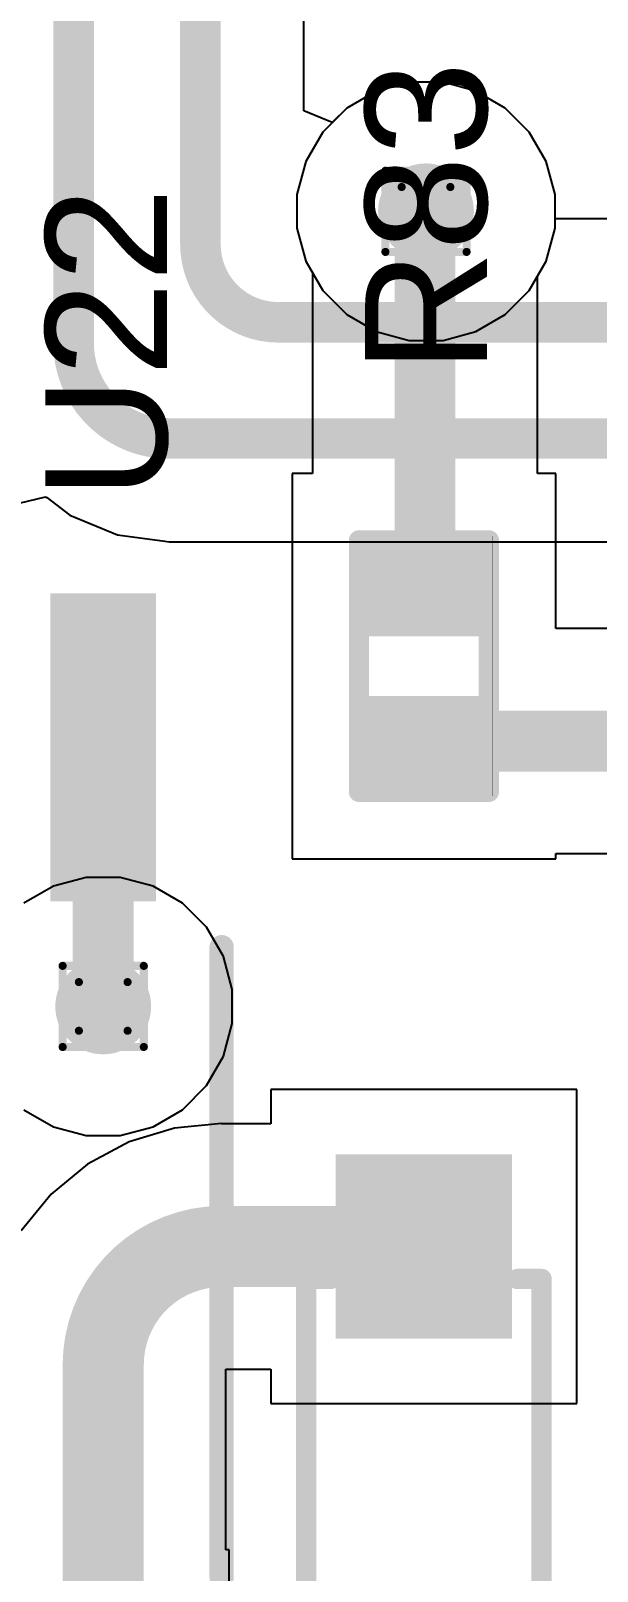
# Model space of a CAD drawing. Header units: inches. Extents: x -5 to 230, y -4 to 159.
# Drawn here: x 41.11 to 44.66, y 9.93 to 19.57 of the extents above; entities that cross this region are included whole.
import ezdxf

# ---------------------------------------------------------------- set-up
doc = ezdxf.new("R2010")
doc.units = ezdxf.units.IN
for name, color, linetype in [('Bottom Layer', 5, 'Continuous'), ('Drill Drawing', 1, 'Continuous'), ('Layer 1', 16, 'Continuous'), ('Layer 2', 76, 'Continuous'), ('Top Layer', 1, 'Continuous'), ('Top Overlay', 2, 'Continuous'), ('Top Paste', 8, 'Continuous'), ('Top Solder', 216, 'Continuous'), ('Via Holes', 16, 'Continuous')]:
    doc.layers.add(name, color=color, linetype=linetype)
doc.styles.add('Arial', font='', dxfattribs={"height": 0.2})
doc.styles.get('Arial').set_extended_font_data('Arial')

# ---------------------------------------------------------------- blocks, each defined once
blk = doc.blocks.new('SOIC_4_175____54')
at = {"layer": 'Top Layer'}
for points in [[(-2.31, 0.915), (-2.31, 0.355), (-4.137, 0.355), (-4.137, 0.915)], [(4.137, 0.915), (4.137, 0.355), (2.31, 0.355), (2.31, 0.915)], [(-2.31, -0.355), (-2.31, -0.915), (-4.137, -0.915), (-4.137, -0.355)], [(4.137, -0.355), (4.137, -0.915), (2.31, -0.915), (2.31, -0.355)]]:
    blk.add_hatch(color=1, dxfattribs=at).paths.add_polyline_path(points)
at = {"layer": 'Top Paste'}
for points in [[(-2.31, 0.915), (-2.31, 0.355), (-4.137, 0.355), (-4.137, 0.915)], [(4.137, 0.915), (4.137, 0.355), (2.31, 0.355), (2.31, 0.915)], [(-2.31, -0.355), (-2.31, -0.915), (-4.137, -0.915), (-4.137, -0.355)], [(4.137, -0.355), (4.137, -0.915), (2.31, -0.915), (2.31, -0.355)]]:
    blk.add_hatch(color=8, dxfattribs=at).paths.add_polyline_path(points)
at = {"layer": 'Top Solder'}
for points in [[(-2.2592, 0.9658), (-2.2592, 0.3042), (-4.1878, 0.3042), (-4.1878, 0.9658)], [(4.1878, 0.9658), (4.1878, 0.3042), (2.2592, 0.3042), (2.2592, 0.9658)], [(-2.2592, -0.3042), (-2.2592, -0.9658), (-4.1878, -0.9658), (-4.1878, -0.3042)], [(4.1878, -0.3042), (4.1878, -0.9658), (2.2592, -0.9658), (2.2592, -0.3042)]]:
    blk.add_hatch(color=216, dxfattribs=at).paths.add_polyline_path(points)
at = {"layer": 'Top Overlay'}
for points in [[(-1.9714, 1.3762, 0.1524, 0.1524, 0), (1.9714, 1.3762, 0.1524, 0.1524, 0)], [(-4.4681, 0.7874, 0.254, 0.254, 0), (-4.4681, 0.5334, 0.254, 0.254, 0)], [(-4.4681, 0.7874, 0.254, 0.254, 0), (-4.3411, 0.6604, 0.254, 0.254, 0)], [(-4.3411, 0.6604, 0.254, 0.254, 0), (-4.4681, 0.5334, 0.254, 0.254, 0)], [(-1.9714, -1.3762, 0.1524, 0.1524, 0), (1.9714, -1.3762, 0.1524, 0.1524, 0)]]:
    blk.add_lwpolyline(points, format="xyseb", dxfattribs=at)
for points in [[(-2.0095, 1.3762, 0.0762, 0.0762, 1), (-1.9333, 1.3762, 0.0762, 0.0762, 1)], [(1.9333, 1.3762, 0.0762, 0.0762, 1), (2.0095, 1.3762, 0.0762, 0.0762, 1)], [(-4.5316, 0.7874, 0.127, 0.127, 1), (-4.4046, 0.7874, 0.127, 0.127, 1)], [(-4.5316, 0.7874, 0.127, 0.127, 1), (-4.4046, 0.7874, 0.127, 0.127, 1)], [(-4.4046, 0.6604, 0.127, 0.127, 1), (-4.2776, 0.6604, 0.127, 0.127, 1)], [(-4.4046, 0.6604, 0.127, 0.127, 1), (-4.2776, 0.6604, 0.127, 0.127, 1)], [(-4.5316, 0.5334, 0.127, 0.127, 1), (-4.4046, 0.5334, 0.127, 0.127, 1)], [(-4.5316, 0.5334, 0.127, 0.127, 1), (-4.4046, 0.5334, 0.127, 0.127, 1)], [(-2.0095, -1.3762, 0.0762, 0.0762, 1), (-1.9333, -1.3762, 0.0762, 0.0762, 1)], [(1.9333, -1.3762, 0.0762, 0.0762, 1), (2.0095, -1.3762, 0.0762, 0.0762, 1)]]:
    blk.add_lwpolyline(points, format="xyseb", close=True, dxfattribs=at)
blk = doc.blocks.new('R___0402_97')
at = {"layer": 'Top Layer'}
for points in [[(-0.6985, -0.3175), (-0.6985, 0.3175), (-0.2413, 0.3175), (-0.2413, -0.3175)], [(0.2413, -0.3175), (0.2413, 0.3175), (0.6985, 0.3175), (0.6985, -0.3175)]]:
    blk.add_hatch(color=1, dxfattribs=at).paths.add_polyline_path(points)
at = {"layer": 'Top Paste'}
for points in [[(-0.6985, -0.3175), (-0.6985, 0.3175), (-0.2413, 0.3175), (-0.2413, -0.3175)], [(0.2413, -0.3175), (0.2413, 0.3175), (0.6985, 0.3175), (0.6985, -0.3175)]]:
    blk.add_hatch(color=8, dxfattribs=at).paths.add_polyline_path(points)
at = {"layer": 'Top Solder'}
for points in [[(-0.7535, -0.3725), (-0.7535, 0.3725), (-0.1863, 0.3725), (-0.1863, -0.3725)], [(0.1863, -0.3725), (0.1863, 0.3725), (0.7535, 0.3725), (0.7535, -0.3725)]]:
    blk.add_hatch(color=216, dxfattribs=at).paths.add_polyline_path(points)
at = {"layer": 'Top Overlay'}
for points in [[(-0.7874, 0.4064, 0.127, 0.127, 0), (-0.7874, -0.4064, 0.127, 0.127, 0)], [(-0.7874, 0.4064, 0.127, 0.127, 0), (0.7874, 0.4064, 0.127, 0.127, 0)], [(0.7874, 0.4064, 0.127, 0.127, 0), (0.7874, -0.4064, 0.127, 0.127, 0)], [(-0.7874, -0.4064, 0.127, 0.127, 0), (0.7874, -0.4064, 0.127, 0.127, 0)], [(-0.8128, -0.4318, 0.00323, 0.00323, 0), (0.8128, -0.4318, 0.00323, 0.00323, 0)]]:
    blk.add_lwpolyline(points, format="xyseb", dxfattribs=at)
for points in [[(-0.8191, 0.4064, 0.0635, 0.0635, 1), (-0.7556, 0.4064, 0.0635, 0.0635, 1)], [(-0.8191, 0.4064, 0.0635, 0.0635, 1), (-0.7556, 0.4064, 0.0635, 0.0635, 1)], [(0.7556, 0.4064, 0.0635, 0.0635, 1), (0.8191, 0.4064, 0.0635, 0.0635, 1)], [(0.7556, 0.4064, 0.0635, 0.0635, 1), (0.8191, 0.4064, 0.0635, 0.0635, 1)], [(-0.8191, -0.4064, 0.0635, 0.0635, 1), (-0.7556, -0.4064, 0.0635, 0.0635, 1)], [(-0.8191, -0.4064, 0.0635, 0.0635, 1), (-0.7556, -0.4064, 0.0635, 0.0635, 1)], [(0.7556, -0.4064, 0.0635, 0.0635, 1), (0.8191, -0.4064, 0.0635, 0.0635, 1)], [(0.7556, -0.4064, 0.0635, 0.0635, 1), (0.8191, -0.4064, 0.0635, 0.0635, 1)], [(-0.8136, -0.4318, 0.00161, 0.00161, 1), (-0.812, -0.4318, 0.00161, 0.00161, 1)], [(0.812, -0.4318, 0.00161, 0.00161, 1), (0.8136, -0.4318, 0.00161, 0.00161, 1)]]:
    blk.add_lwpolyline(points, format="xyseb", close=True, dxfattribs=at)
blk = doc.blocks.new('SOD_123_197')
at = {"layer": 'Top Layer'}
for points in [[(-1.1, 0.45), (-1.1, -0.45), (-2.05, -0.45), (-2.05, 0.45)], [(2.05, 0.45), (2.05, -0.45), (1.1, -0.45), (1.1, 0.45)]]:
    blk.add_hatch(color=1, dxfattribs=at).paths.add_polyline_path(points)
at = {"layer": 'Top Overlay'}
for points in [[(0.9652, 0.508), (2.8194, 0.508), (2.8194, 0.8), (0.9652, 0.8)], [(2.1198, -0.7874), (2.8194, -0.7874), (2.8194, 0.7874), (2.1198, 0.7874)], [(0.9652, -0.8), (2.8194, -0.8), (2.8194, -0.508), (0.9652, -0.508)]]:
    blk.add_hatch(color=2, dxfattribs=at).paths.add_polyline_path(points)
at = {"layer": 'Top Paste'}
for points in [[(-1.1, 0.45), (-1.1, -0.45), (-2.05, -0.45), (-2.05, 0.45)], [(2.05, 0.45), (2.05, -0.45), (1.1, -0.45), (1.1, 0.45)]]:
    blk.add_hatch(color=8, dxfattribs=at).paths.add_polyline_path(points)
at = {"layer": 'Top Solder'}
for points in [[(-0.9984, 0.5516), (-0.9984, -0.5516), (-2.1516, -0.5516), (-2.1516, 0.5516)], [(2.1516, 0.5516), (2.1516, -0.5516), (0.9984, -0.5516), (0.9984, 0.5516)]]:
    blk.add_hatch(color=216, dxfattribs=at).paths.add_polyline_path(points)
at = {"layer": 'Top Overlay'}
for points in [[(-1.3716, 0.5842, 0.127, 0.127, 0), (-1.3716, 0.7366, 0.127, 0.127, 0)], [(0.9652, 0.7366, 0.127, 0.127, 0), (-1.3716, 0.7366, 0.127, 0.127, 0)], [(-1.3716, -0.7366, 0.127, 0.127, 0), (-1.3716, -0.5842, 0.127, 0.127, 0)], [(0.9652, -0.7366, 0.127, 0.127, 0), (-1.3716, -0.7366, 0.127, 0.127, 0)]]:
    blk.add_lwpolyline(points, format="xyseb", dxfattribs=at)
for points in [[(-1.4033, 0.7366, 0.0635, 0.0635, 1), (-1.3398, 0.7366, 0.0635, 0.0635, 1)], [(-1.4033, 0.7366, 0.0635, 0.0635, 1), (-1.3398, 0.7366, 0.0635, 0.0635, 1)], [(0.9335, 0.7366, 0.0635, 0.0635, 1), (0.997, 0.7366, 0.0635, 0.0635, 1)], [(-1.4033, 0.5842, 0.0635, 0.0635, 1), (-1.3398, 0.5842, 0.0635, 0.0635, 1)], [(-1.4033, -0.5842, 0.0635, 0.0635, 1), (-1.3398, -0.5842, 0.0635, 0.0635, 1)], [(-1.4033, -0.7366, 0.0635, 0.0635, 1), (-1.3398, -0.7366, 0.0635, 0.0635, 1)], [(-1.4033, -0.7366, 0.0635, 0.0635, 1), (-1.3398, -0.7366, 0.0635, 0.0635, 1)], [(0.9335, -0.7366, 0.0635, 0.0635, 1), (0.997, -0.7366, 0.0635, 0.0635, 1)]]:
    blk.add_lwpolyline(points, format="xyseb", close=True, dxfattribs=at)

msp = doc.modelspace()

# ---------------------------------------------------------------- hatches: boundary and pattern name
at = {"layer": 'Bottom Layer'}
h = msp.add_hatch(color=5, dxfattribs=at)
edge = h.paths.add_edge_path()
edge.add_arc((43.5864, 18.4404), 0.3, 0, 360)
h = msp.add_hatch(color=5, dxfattribs=at)
edge = h.paths.add_edge_path()
edge.add_arc((41.5658, 13.462), 0.3, 0, 360)
at = {"layer": 'Layer 1'}
h = msp.add_hatch(color=16, dxfattribs=at)
edge = h.paths.add_edge_path()
edge.add_arc((43.5864, 18.4404), 0.3, 0, 360)
h = msp.add_hatch(color=16, dxfattribs=at)
edge = h.paths.add_edge_path()
edge.add_arc((41.5658, 13.462), 0.3, 0, 360)
at = {"layer": 'Layer 2'}
h = msp.add_hatch(color=76, dxfattribs=at)
edge = h.paths.add_edge_path()
edge.add_arc((43.5864, 18.4404), 0.3, 0, 360)
h = msp.add_hatch(color=76, dxfattribs=at)
edge = h.paths.add_edge_path()
edge.add_arc((41.5658, 13.462), 0.3, 0, 360)
at = {"layer": 'Top Layer'}
h = msp.add_hatch(color=1, dxfattribs=at)
edge = h.paths.add_edge_path()
edge.add_arc((43.5864, 18.4404), 0.3, 0, 360)
h = msp.add_hatch(color=1, dxfattribs=at)
edge = h.paths.add_edge_path()
edge.add_arc((41.5658, 13.462), 0.3, 0, 360)
at = {"layer": 'Via Holes'}
h = msp.add_hatch(color=7, dxfattribs=at)
edge = h.paths.add_edge_path()
edge.add_arc((43.5864, 18.4404), 0.15, 0, 360)
h = msp.add_hatch(color=7, dxfattribs=at)
edge = h.paths.add_edge_path()
edge.add_arc((41.5658, 13.462), 0.15, 0, 360)

# ---------------------------------------------------------------- linework, layer by layer
at = {"layer": 'Bottom Layer'}
for p, q in [((42.8217, 19.0699), (42.8217, 31.0027)), ((43.48, 19.2484), (43.2745, 19.1933)), ((43.6928, 19.2484), (43.48, 19.2484)), ((43.8983, 19.1933), (43.6928, 19.2484)), ((43.2745, 19.1933), (43.0903, 19.087)), ((44.0825, 19.087), (43.8983, 19.1933)), ((42.9995, 18.9962), (42.8217, 19.0699)), ((43.0903, 19.087), (42.9995, 18.9962)), ((44.233, 18.9365), (44.0825, 19.087)), ((44.3393, 18.7523), (44.233, 18.9365)), ((44.3944, 18.5468), (44.3393, 18.7523)), ((44.3944, 18.3929), (44.3944, 18.5468)), ((50.2448, 18.3929), (44.3944, 18.3929)), ((40.9876, 16.6003), (41.204, 16.6522)), ((41.204, 16.6522), (41.2122, 16.6493)), ((41.2122, 16.6493), (41.3561, 16.5389)), ((41.3561, 16.5389), (41.6559, 16.4147)), ((41.6559, 16.4147), (41.9507, 16.3759)), ((41.9507, 16.3759), (41.9776, 16.3706)), ((41.9776, 16.3706), (45.0301, 16.3706))]:
    msp.add_line(p, q, dxfattribs=at)
for points in [[(41.3803, 17.6153, 0.254, 0.254, 0), (41.3803, 32.479, 0.254, 0.254, 0)], [(42.1743, 18.2328, 0.254, 0.254, 0), (42.1743, 31.326, 0.254, 0.254, 0)], [(42.6617, 17.7454, 0.254, 0.254, -0.414214), (42.1743, 18.2328, 0.254, 0.254, 0)], [(42.6617, 17.7454, 0.254, 0.254, 0), (50.74, 17.7454, 0.254, 0.254, 0)], [(41.9776, 17.018, 0.254, 0.254, -0.414214), (41.3803, 17.6153, 0.254, 0.254, 0)], [(41.9776, 17.018, 0.254, 0.254, 0), (45.5247, 17.018, 0.254, 0.254, 0)]]:
    msp.add_lwpolyline(points, format="xyseb", dxfattribs=at)
for points in [[(42.1108, 18.2328, 0.127, 0.127, 1), (42.2378, 18.2328, 0.127, 0.127, 1)], [(42.1108, 18.2328, 0.127, 0.127, 1), (42.2378, 18.2328, 0.127, 0.127, 1)], [(42.5982, 17.7454, 0.127, 0.127, 1), (42.7252, 17.7454, 0.127, 0.127, 1)], [(42.5982, 17.7454, 0.127, 0.127, 1), (42.7252, 17.7454, 0.127, 0.127, 1)], [(41.3168, 17.6153, 0.127, 0.127, 1), (41.4438, 17.6153, 0.127, 0.127, 1)], [(41.3168, 17.6153, 0.127, 0.127, 1), (41.4438, 17.6153, 0.127, 0.127, 1)], [(41.9141, 17.018, 0.127, 0.127, 1), (42.0411, 17.018, 0.127, 0.127, 1)], [(41.9141, 17.018, 0.127, 0.127, 1), (42.0411, 17.018, 0.127, 0.127, 1)]]:
    msp.add_lwpolyline(points, format="xyseb", close=True, dxfattribs=at)
at = {"layer": 'Drill Drawing'}
for points in [[(43.3324, 18.6944, 0.0508, 0.0508, 0), (43.8404, 18.6944, 0.0508, 0.0508, 0)], [(43.3324, 18.1864, 0.0508, 0.0508, 0), (43.3324, 18.6944, 0.0508, 0.0508, 0)], [(43.8404, 18.1864, 0.0508, 0.0508, 0), (43.8404, 18.6944, 0.0508, 0.0508, 0)], [(43.434, 18.5928, 0.0508, 0.0508, 0), (43.7388, 18.5928, 0.0508, 0.0508, 0)], [(43.434, 18.288, 0.0508, 0.0508, 0), (43.434, 18.5928, 0.0508, 0.0508, 0)], [(43.7388, 18.288, 0.0508, 0.0508, 0), (43.7388, 18.5928, 0.0508, 0.0508, 0)], [(43.434, 18.288, 0.0508, 0.0508, 0), (43.7388, 18.288, 0.0508, 0.0508, 0)], [(43.3324, 18.1864, 0.0508, 0.0508, 0), (43.8404, 18.1864, 0.0508, 0.0508, 0)], [(41.3118, 13.716, 0.0508, 0.0508, 0), (41.8198, 13.716, 0.0508, 0.0508, 0)], [(41.3118, 13.208, 0.0508, 0.0508, 0), (41.3118, 13.716, 0.0508, 0.0508, 0)], [(41.8198, 13.208, 0.0508, 0.0508, 0), (41.8198, 13.716, 0.0508, 0.0508, 0)], [(41.4134, 13.6144, 0.0508, 0.0508, 0), (41.7182, 13.6144, 0.0508, 0.0508, 0)], [(41.4134, 13.3096, 0.0508, 0.0508, 0), (41.4134, 13.6144, 0.0508, 0.0508, 0)], [(41.7182, 13.3096, 0.0508, 0.0508, 0), (41.7182, 13.6144, 0.0508, 0.0508, 0)], [(41.4134, 13.3096, 0.0508, 0.0508, 0), (41.7182, 13.3096, 0.0508, 0.0508, 0)], [(41.3118, 13.208, 0.0508, 0.0508, 0), (41.8198, 13.208, 0.0508, 0.0508, 0)]]:
    msp.add_lwpolyline(points, format="xyseb", dxfattribs=at)
for points in [[(43.3197, 18.6944, 0.0254, 0.0254, 1), (43.3451, 18.6944, 0.0254, 0.0254, 1)], [(43.3197, 18.6944, 0.0254, 0.0254, 1), (43.3451, 18.6944, 0.0254, 0.0254, 1)], [(43.8277, 18.6944, 0.0254, 0.0254, 1), (43.8531, 18.6944, 0.0254, 0.0254, 1)], [(43.8277, 18.6944, 0.0254, 0.0254, 1), (43.8531, 18.6944, 0.0254, 0.0254, 1)], [(43.4213, 18.5928, 0.0254, 0.0254, 1), (43.4467, 18.5928, 0.0254, 0.0254, 1)], [(43.4213, 18.5928, 0.0254, 0.0254, 1), (43.4467, 18.5928, 0.0254, 0.0254, 1)], [(43.7261, 18.5928, 0.0254, 0.0254, 1), (43.7515, 18.5928, 0.0254, 0.0254, 1)], [(43.7261, 18.5928, 0.0254, 0.0254, 1), (43.7515, 18.5928, 0.0254, 0.0254, 1)], [(43.4213, 18.288, 0.0254, 0.0254, 1), (43.4467, 18.288, 0.0254, 0.0254, 1)], [(43.4213, 18.288, 0.0254, 0.0254, 1), (43.4467, 18.288, 0.0254, 0.0254, 1)], [(43.7261, 18.288, 0.0254, 0.0254, 1), (43.7515, 18.288, 0.0254, 0.0254, 1)], [(43.7261, 18.288, 0.0254, 0.0254, 1), (43.7515, 18.288, 0.0254, 0.0254, 1)], [(43.3197, 18.1864, 0.0254, 0.0254, 1), (43.3451, 18.1864, 0.0254, 0.0254, 1)], [(43.3197, 18.1864, 0.0254, 0.0254, 1), (43.3451, 18.1864, 0.0254, 0.0254, 1)], [(43.8277, 18.1864, 0.0254, 0.0254, 1), (43.8531, 18.1864, 0.0254, 0.0254, 1)], [(43.8277, 18.1864, 0.0254, 0.0254, 1), (43.8531, 18.1864, 0.0254, 0.0254, 1)], [(41.2991, 13.716, 0.0254, 0.0254, 1), (41.3245, 13.716, 0.0254, 0.0254, 1)], [(41.2991, 13.716, 0.0254, 0.0254, 1), (41.3245, 13.716, 0.0254, 0.0254, 1)], [(41.8071, 13.716, 0.0254, 0.0254, 1), (41.8325, 13.716, 0.0254, 0.0254, 1)], [(41.8071, 13.716, 0.0254, 0.0254, 1), (41.8325, 13.716, 0.0254, 0.0254, 1)], [(41.4007, 13.6144, 0.0254, 0.0254, 1), (41.4261, 13.6144, 0.0254, 0.0254, 1)], [(41.4007, 13.6144, 0.0254, 0.0254, 1), (41.4261, 13.6144, 0.0254, 0.0254, 1)], [(41.7055, 13.6144, 0.0254, 0.0254, 1), (41.7309, 13.6144, 0.0254, 0.0254, 1)], [(41.7055, 13.6144, 0.0254, 0.0254, 1), (41.7309, 13.6144, 0.0254, 0.0254, 1)], [(41.4007, 13.3096, 0.0254, 0.0254, 1), (41.4261, 13.3096, 0.0254, 0.0254, 1)], [(41.4007, 13.3096, 0.0254, 0.0254, 1), (41.4261, 13.3096, 0.0254, 0.0254, 1)], [(41.7055, 13.3096, 0.0254, 0.0254, 1), (41.7309, 13.3096, 0.0254, 0.0254, 1)], [(41.7055, 13.3096, 0.0254, 0.0254, 1), (41.7309, 13.3096, 0.0254, 0.0254, 1)], [(41.2991, 13.208, 0.0254, 0.0254, 1), (41.3245, 13.208, 0.0254, 0.0254, 1)], [(41.2991, 13.208, 0.0254, 0.0254, 1), (41.3245, 13.208, 0.0254, 0.0254, 1)], [(41.8071, 13.208, 0.0254, 0.0254, 1), (41.8325, 13.208, 0.0254, 0.0254, 1)], [(41.8071, 13.208, 0.0254, 0.0254, 1), (41.8325, 13.208, 0.0254, 0.0254, 1)]]:
    msp.add_lwpolyline(points, format="xyseb", close=True, dxfattribs=at)
at = {"layer": 'Layer 1'}
for p, q in [((43.48, 19.2484), (43.2745, 19.1933)), ((43.6928, 19.2484), (43.48, 19.2484)), ((43.8983, 19.1933), (43.6928, 19.2484)), ((43.2745, 19.1933), (43.0903, 19.087)), ((44.0825, 19.087), (43.8983, 19.1933)), ((43.0903, 19.087), (42.9398, 18.9365)), ((44.233, 18.9365), (44.0825, 19.087)), ((42.9398, 18.9365), (42.8335, 18.7523)), ((44.3393, 18.7523), (44.233, 18.9365)), ((42.8335, 18.7523), (42.7784, 18.5468)), ((44.3944, 18.5468), (44.3393, 18.7523)), ((42.7784, 18.5468), (42.7784, 18.334)), ((44.3944, 18.334), (44.3944, 18.5468)), ((42.7784, 18.334), (42.8335, 18.1285)), ((44.3393, 18.1285), (44.3944, 18.334)), ((42.8335, 18.1285), (42.9398, 17.9443)), ((44.233, 17.9443), (44.3393, 18.1285)), ((42.9398, 17.9443), (43.0903, 17.7938)), ((44.0825, 17.7938), (44.233, 17.9443)), ((43.0903, 17.7938), (43.2745, 17.6875)), ((43.8983, 17.6875), (44.0825, 17.7938)), ((43.2745, 17.6875), (43.48, 17.6324)), ((43.6928, 17.6324), (43.8983, 17.6875)), ((43.48, 17.6324), (43.6928, 17.6324))]:
    msp.add_line(p, q, dxfattribs=at)
at = {"layer": 'Layer 2'}
for p, q in [((41.2539, 14.2149), (41.0696, 14.1086)), ((41.4594, 14.27), (41.2539, 14.2149)), ((41.6721, 14.27), (41.4594, 14.27)), ((41.8776, 14.2149), (41.6721, 14.27)), ((42.0619, 14.1086), (41.8776, 14.2149)), ((42.2123, 13.9581), (42.0619, 14.1086)), ((42.3187, 13.7739), (42.2123, 13.9581)), ((42.3738, 13.5684), (42.3187, 13.7739)), ((42.3738, 13.3556), (42.3738, 13.5684)), ((42.3187, 13.1501), (42.3738, 13.3556)), ((42.2123, 12.9659), (42.3187, 13.1501)), ((42.0619, 12.8154), (42.2123, 12.9659)), ((41.0696, 12.8154), (41.2539, 12.7091)), ((41.8776, 12.7091), (42.0619, 12.8154)), ((41.2539, 12.7091), (41.4594, 12.654)), ((41.4594, 12.654), (41.6721, 12.654)), ((41.6721, 12.654), (41.8776, 12.7091))]:
    msp.add_line(p, q, dxfattribs=at)
at = {"layer": 'Top Layer'}
for p, q in [((43.48, 19.2484), (43.2745, 19.1933)), ((43.6928, 19.2484), (43.48, 19.2484)), ((43.8983, 19.1933), (43.6928, 19.2484)), ((43.2745, 19.1933), (43.0903, 19.087)), ((44.0825, 19.087), (43.8983, 19.1933)), ((43.0903, 19.087), (42.9398, 18.9365)), ((44.233, 18.9365), (44.0825, 19.087)), ((42.9398, 18.9365), (42.8335, 18.7523)), ((44.3393, 18.7523), (44.233, 18.9365)), ((42.8335, 18.7523), (42.7784, 18.5468)), ((44.3944, 18.5468), (44.3393, 18.7523)), ((42.7784, 18.5468), (42.7784, 18.334)), ((44.3944, 18.334), (44.3944, 18.5468)), ((42.7784, 18.334), (42.8335, 18.1285)), ((44.3393, 18.1285), (44.3944, 18.334)), ((42.8335, 18.1285), (42.8753, 18.056)), ((42.8753, 18.056), (42.8753, 16.7994)), ((44.2844, 18.0334), (44.3393, 18.1285)), ((44.2844, 16.7994), (44.2844, 18.0334)), ((42.8753, 16.7994), (42.7478, 16.7994)), ((42.7478, 16.7994), (42.7478, 15.3262)), ((44.3988, 16.7994), (44.2844, 16.7994)), ((44.3988, 15.8276), (44.3988, 16.7994)), ((44.7367, 15.8276), (44.3988, 15.8276)), ((42.7478, 15.3262), (42.7478, 14.3864)), ((42.7478, 14.3864), (44.3988, 14.3864)), ((44.3988, 14.3864), (44.3988, 14.4185)), ((44.3988, 14.4185), (44.7367, 14.4185)), ((44.5313, 12.942), (42.6153, 12.942)), ((42.6153, 12.942), (42.6153, 12.7276)), ((44.5313, 10.976), (44.5313, 12.942)), ((42.0123, 12.6993), (41.7289, 12.6133)), ((42.307, 12.7283), (42.0123, 12.6993)), ((42.307, 12.7276), (42.307, 12.7283)), ((42.6153, 12.7276), (42.307, 12.7276)), ((41.7289, 12.6133), (41.4678, 12.4737)), ((41.4678, 12.4737), (41.2389, 12.2859)), ((41.2389, 12.2859), (41.0511, 12.057)), ((42.3343, 10.0595), (42.3343, 11.1905)), ((42.3343, 11.1905), (42.6153, 11.1905)), ((42.6153, 11.1905), (42.6153, 10.976)), ((42.6153, 10.976), (44.5313, 10.976)), ((42.3538, 10.0595), (42.3343, 10.0595)), ((42.3538, 7.2165), (42.3538, 10.0595))]:
    msp.add_line(p, q, dxfattribs=at)
for points in [[(43.5799, 18.4339, 0.381, 0.381, 0), (43.5864, 18.4404, 0.381, 0.381, 0)], [(43.5799, 16.0567, 0.381, 0.381, 0), (43.5799, 18.4339, 0.381, 0.381, 0)], [(41.5658, 13.462, 0.381, 0.381, 0), (41.5658, 15.0849, 0.381, 0.381, 0)], [(43.5733, 15.123, 0.381, 0.381, 0), (45.4866, 15.123, 0.381, 0.381, 0)], [(41.5658, 11.2178, 0.508, 0.508, -0.414214), (42.307, 11.959, 0.508, 0.508, 0)], [(42.307, 11.959, 0.508, 0.508, 0), (43.5733, 11.959, 0.508, 0.508, 0)], [(41.5658, 8.638, 0.508, 0.508, 0), (41.5658, 11.2178, 0.508, 0.508, 0)]]:
    msp.add_lwpolyline(points, format="xyseb", dxfattribs=at)
for points in [[(43.4846, 18.4339, 0.1905, 0.1905, 1), (43.6751, 18.4339, 0.1905, 0.1905, 1)], [(43.4846, 18.4339, 0.1905, 0.1905, 1), (43.6751, 18.4339, 0.1905, 0.1905, 1)], [(43.4911, 18.4404, 0.1905, 0.1905, 1), (43.6816, 18.4404, 0.1905, 0.1905, 1)], [(43.4846, 16.0567, 0.1905, 0.1905, 1), (43.6751, 16.0567, 0.1905, 0.1905, 1)], [(41.4705, 15.0849, 0.1905, 0.1905, 1), (41.661, 15.0849, 0.1905, 0.1905, 1)], [(43.4781, 15.123, 0.1905, 0.1905, 1), (43.6686, 15.123, 0.1905, 0.1905, 1)], [(41.4705, 13.462, 0.1905, 0.1905, 1), (41.661, 13.462, 0.1905, 0.1905, 1)], [(42.18, 11.959, 0.254, 0.254, 1), (42.434, 11.959, 0.254, 0.254, 1)], [(42.18, 11.959, 0.254, 0.254, 1), (42.434, 11.959, 0.254, 0.254, 1)], [(43.4463, 11.959, 0.254, 0.254, 1), (43.7003, 11.959, 0.254, 0.254, 1)], [(41.4388, 11.2178, 0.254, 0.254, 1), (41.6928, 11.2178, 0.254, 0.254, 1)], [(41.4388, 11.2178, 0.254, 0.254, 1), (41.6928, 11.2178, 0.254, 0.254, 1)]]:
    msp.add_lwpolyline(points, format="xyseb", close=True, dxfattribs=at)

# ---------------------------------------------------------------- block references
for name, p, rotation in [('R___0402_97', (43.5733, 15.5929), 90), ('SOIC_4_175____54', (40.9308, 11.8614), 90), ('SOD_123_197', (43.5733, 10.384), 270)]:
    msp.add_blockref(name, p, dxfattribs=dict(rotation=rotation))

# ---------------------------------------------------------------- texts
at = {"layer": 'Top Overlay', "style": 'Arial'}
for s, p in [('R83', (43.9673, 17.4255)), ('U22', (41.9656, 16.6377))]:
    msp.add_text(s, height=0.762, rotation=90, dxfattribs=at).set_placement(p)

doc.saveas('drawing.dxf')
